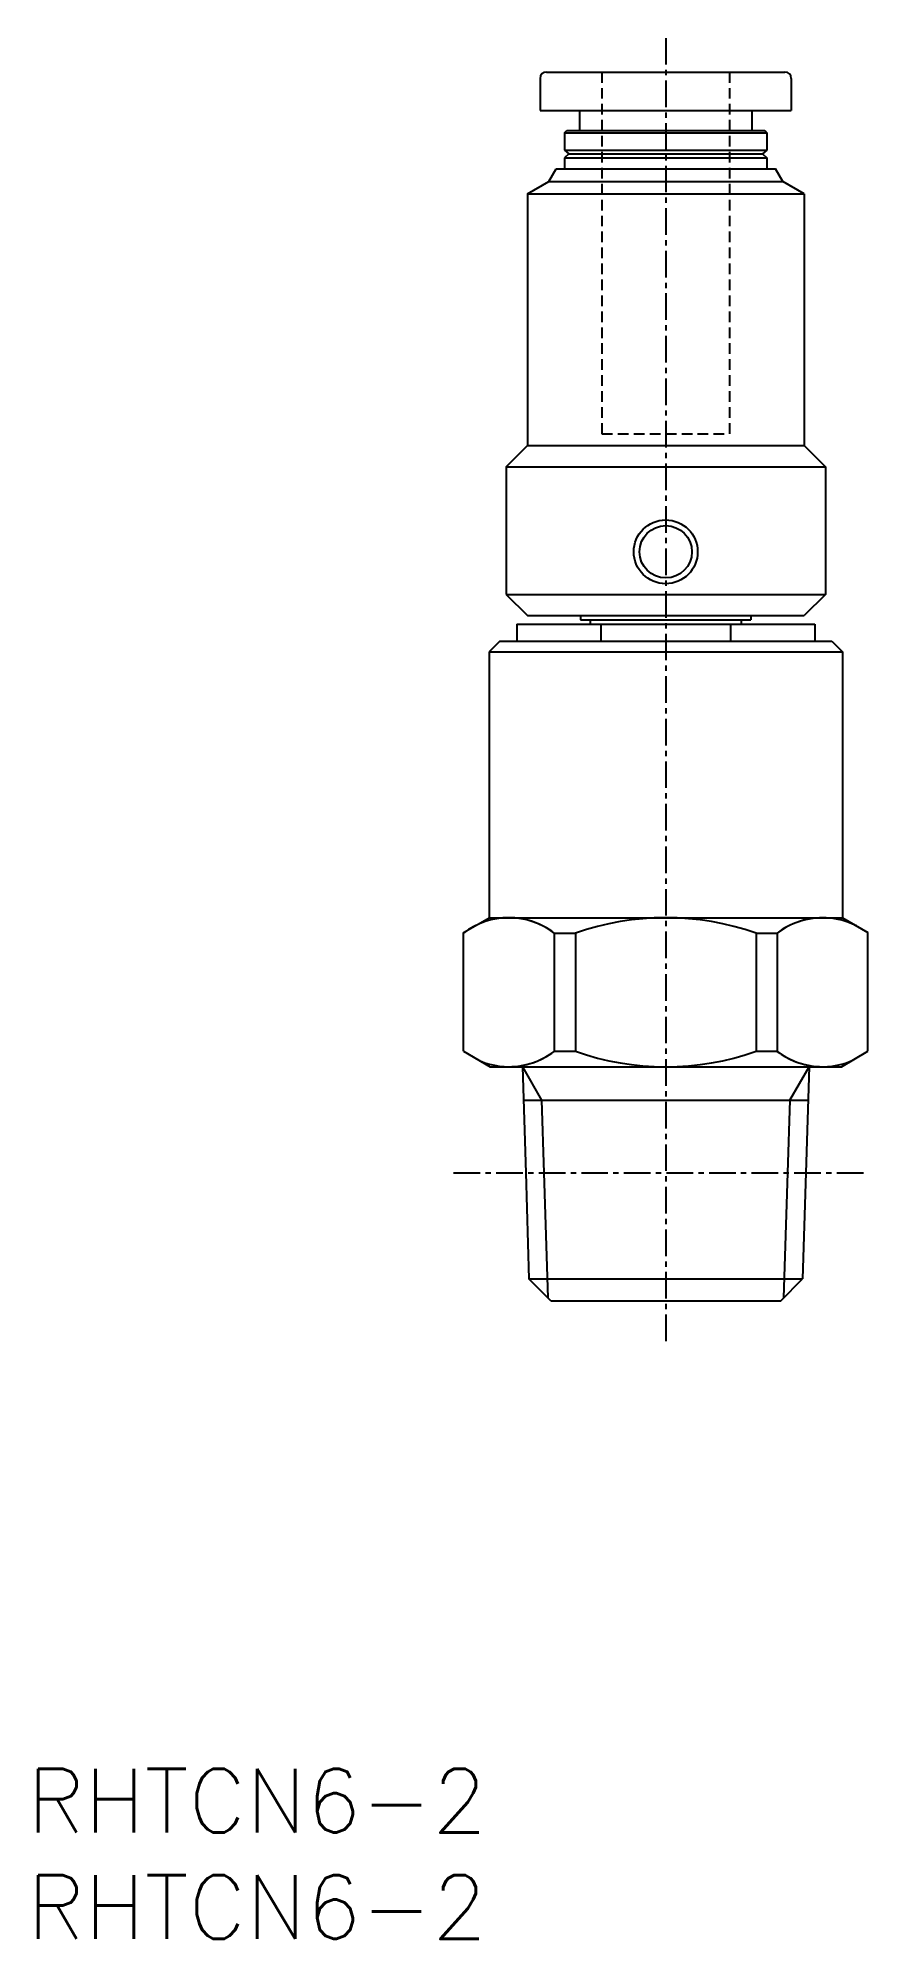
# Model space of a CAD drawing. Extents: x 0.5 to 39.5, y 0 to 89.3.
import ezdxf

# ---------------------------------------------------------------- set-up
doc = ezdxf.new("R2010")
doc.units = 0
doc.linetypes.add('CENTER', pattern=[2, 1.25, -0.25, 0.25, -0.25])
doc.linetypes.add('DASHED', pattern=[0.75, 0.5, -0.25])
doc.layers.get('0').update_dxf_attribs({"linetype": 'CONTINUOUS'})
doc.layers.add('CENTER', color=1, linetype='CENTER')
doc.styles.get("Standard").update_dxf_attribs({"font": 'txt.shx'})

# ---------------------------------------------------------------- blocks, each defined once
blk = doc.blocks.new('*U8')
at = {"color": 7, "linetype": 'CONTINUOUS'}
blk.add_text('RHTCN6-2', height=3, dxfattribs=at).set_placement((0, 0))
blk = doc.blocks.new('*U9')
at = {"color": 7, "linetype": 'CONTINUOUS'}
blk.add_text('RHTCN6-2', height=3, dxfattribs=at).set_placement((0, 5))

msp = doc.modelspace()

# ---------------------------------------------------------------- linework, layer by layer
at = {"color": 7, "linetype": 'CONTINUOUS'}
for p, q in [((24.4, 87.75), (35.6, 87.75)), ((24.1, 87.45), (24.1, 85.95)), ((35.9, 87.45), (35.9, 85.95)), ((24.1, 85.95), (35.9, 85.95)), ((25.95, 85.95), (25.95, 85)), ((34.05, 85.95), (34.05, 85)), ((25.25, 84.9), (25.35, 85)), ((25.25, 84.9), (25.25, 84.075)), ((25.25, 84.9), (34.75, 84.9)), ((25.35, 85), (34.65, 85)), ((34.65, 85), (34.75, 84.9)), ((34.75, 84.9), (34.75, 84.075)), ((25.25, 84.075), (25.45, 83.9)), ((25.25, 84.075), (34.75, 84.075)), ((34.75, 84.075), (34.55, 83.9)), ((24.504, 82.6), (24.85, 83.2)), ((24.85, 83.2), (35.15, 83.2)), ((25.45, 83.9), (25.25, 83.725)), ((25.25, 83.725), (25.25, 83.2)), ((25.25, 83.725), (34.75, 83.725)), ((25.45, 83.9), (34.55, 83.9)), ((34.55, 83.9), (34.75, 83.725)), ((34.75, 83.725), (34.75, 83.2)), ((35.496, 82.6), (35.15, 83.2)), ((23.5, 82.021), (24.504, 82.6)), ((24.504, 82.6), (35.496, 82.6)), ((36.5, 82.021), (35.496, 82.6)), ((23.5, 82.021), (23.5, 70.2)), ((23.5, 82.021), (36.5, 82.021)), ((36.5, 82.021), (36.5, 70.2)), ((22.5, 69.2), (23.5, 70.2)), ((23.5, 70.2), (36.5, 70.2)), ((36.5, 70.2), (37.5, 69.2)), ((22.5, 69.2), (22.5, 63.2)), ((22.5, 69.2), (37.5, 69.2)), ((37.5, 69.2), (37.5, 63.2)), ((22.5, 63.2), (37.5, 63.2)), ((22.5, 63.2), (23.5, 62.2)), ((37.5, 63.2), (36.5, 62.2)), ((23, 61.8), (23, 61)), ((23, 61.8), (37, 61.8)), ((23.5, 62.2), (36.5, 62.2)), ((26, 62.2), (26, 62)), ((26, 62), (34, 62)), ((26.45, 62), (26.45, 61.8)), ((26.95, 61.8), (26.95, 61)), ((33.05, 61.8), (33.05, 61)), ((33.55, 62), (33.55, 61.8)), ((34, 62.2), (34, 62)), ((37, 61.8), (37, 61)), ((22.2, 61), (21.7, 60.5)), ((22.2, 61), (37.8, 61)), ((37.8, 61), (38.3, 60.5)), ((21.7, 60.5), (38.3, 60.5)), ((21.7, 60.5), (21.7, 48)), ((38.3, 60.5), (38.3, 48)), ((20.5, 47.307), (21.7, 48)), ((21.7, 48), (38.3, 48)), ((38.3, 48), (39.5, 47.307)), ((20.5, 41.722), (20.5, 47.307)), ((24.76, 47.278), (24.76, 41.722)), ((24.76, 47.278), (25.757, 47.278)), ((25.757, 47.278), (25.757, 41.722)), ((34.243, 47.278), (34.243, 41.722)), ((34.243, 47.278), (35.24, 47.278)), ((35.24, 47.278), (35.24, 41.722)), ((39.5, 41.722), (39.5, 47.307)), ((20.5, 41.722), (21.75, 41)), ((24.76, 41.722), (25.757, 41.722)), ((34.243, 41.722), (35.24, 41.722)), ((38.25, 41), (39.5, 41.722)), ((21.75, 41), (38.25, 41)), ((23.266, 41), (23.421, 36.01)), ((23.266, 41), (24.171, 39.433)), ((35.829, 39.433), (36.734, 41)), ((36.734, 41), (36.579, 36.01)), ((23.315, 39.433), (36.685, 39.433)), ((24.171, 39.433), (24.277, 36.01)), ((35.829, 39.433), (35.723, 36.01)), ((23.421, 36.01), (23.577, 31.023)), ((24.277, 36.01), (24.461, 30.139)), ((35.723, 36.01), (35.539, 30.139)), ((36.579, 36.01), (36.423, 31.023)), ((24.6, 30), (23.577, 31.023)), ((23.577, 31.023), (36.423, 31.023)), ((35.4, 30), (36.423, 31.023)), ((24.6, 30), (35.4, 30))]:
    msp.add_line(p, q, dxfattribs=at)
at = {"color": 3, "linetype": 'DASHED'}
for p, q in [((27, 87.75), (27, 70.75)), ((33, 87.75), (33, 70.75)), ((27, 70.75), (33, 70.75))]:
    msp.add_line(p, q, dxfattribs=at)
at = {"color": 7, "linetype": 'CONTINUOUS'}
for radius in [1.5, 1.23]:
    msp.add_circle((30, 65.2), radius, dxfattribs=at)
for centre, radius, start, end in [((24.4, 87.45), 0.3, 90, 180), ((35.6, 87.45), 0.3, 0, 90), ((22.63, 44.496), 3.504, 52.56598, 127.43368), ((22.63, 44.496), 3.504, 52.56598, 90), ((30, 35.168), 12.832, 70.69239, 109.30762), ((30, 35.168), 12.832, 70.69239, 109.30762), ((37.37, 44.496), 3.504, 90, 127.43402), ((37.37, 44.496), 3.504, 62.8895, 127.43402), ((22.63, 44.504), 3.504, 247.43503, 307.43402), ((22.63, 44.504), 3.504, 270, 307.43402), ((30, 53.832), 12.832, 250.69238, 289.30761), ((30, 53.832), 12.832, 250.69238, 289.30761), ((37.37, 44.504), 3.504, 232.56598, 270), ((37.37, 44.504), 3.504, 232.56598, 292.5675)]:
    msp.add_arc(centre, radius, start, end, dxfattribs=at)
at = {"layer": 'CENTER', "color": 1, "linetype": 'CENTER'}
for p, q in [((30, 89.35), (30, 28)), ((20.036, 36.01), (39.301, 36.01))]:
    msp.add_line(p, q, dxfattribs=at)

# ---------------------------------------------------------------- block references
at = {"color": 7, "linetype": 'CONTINUOUS'}
for name in ['*U9', '*U8']:
    msp.add_blockref(name, (0, 0), dxfattribs=at)

doc.saveas('drawing.dxf')
